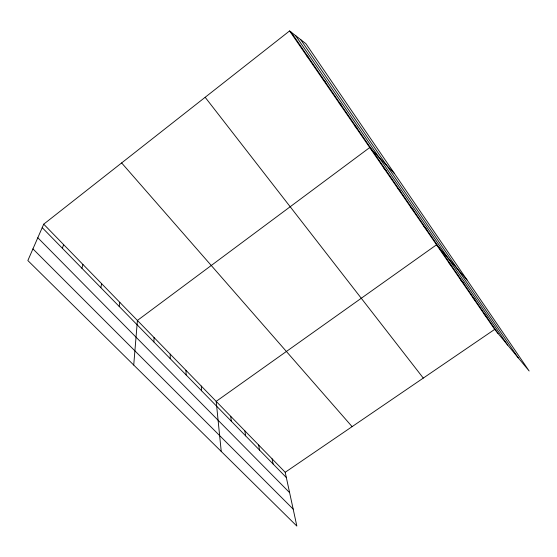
<?xml version="1.0" encoding="UTF-8"?>
<svg xmlns="http://www.w3.org/2000/svg" width="557" height="557" viewBox="0 0 557 557"><rect width="100%" height="100%" fill="white"/><g stroke="black" fill="none" stroke-linecap="round" stroke-linejoin="round"><path stroke-width="0.84" d="M153.885 341.949L154.052 337.528M133.722 365.051L137.419 320.442L369.73 147.549L394.53 173.638M119.226 306.475L119.79 302.326M100.852 287.663L101.625 283.666M81.907 268.272L82.916 264.436M62.37 248.276L63.623 244.614M43.724 224.172L27.85 260.544L296.846 526.073L285.198 472.287L43.724 224.172L289.591 30.927L305.89 43.69L529.15 370.99L494.679 329.389L289.591 30.927M285.198 472.287L494.679 329.389M306.67 55.784L308.404 57.287M323.199 79.832L325.107 81.607M339.199 103.122L341.274 105.155M32.933 248.895L293.177 509.119M37.806 237.735L289.605 492.639M354.705 125.68L356.933 127.957M42.214 227.639L286.333 477.53M383.877 168.137L386.377 170.839M397.614 188.134L400.239 191.023M410.962 207.559L413.698 210.623M423.933 226.434L426.773 229.665M121.635 162.936L352.101 426.648M467.044 279.948L436.542 244.781L216.186 401.367L221.24 451.442M448.803 262.632L451.838 266.162M460.736 279.997L463.856 283.666M472.35 296.902L475.553 300.703M483.664 313.354L486.936 317.281M205.164 97.287L423.285 378.085M295.642 35.669L507.678 345.082M291.137 32.139L498.021 333.42M300.641 39.582L518.247 357.831M272.088 458.815L273.104 463.988M258.643 445.001L259.541 450.105M244.85 430.833L245.623 435.853M230.702 416.295L231.336 421.231M201.272 386.05L201.613 390.805M185.954 370.314L186.135 374.965M170.226 354.148L170.233 358.687"/></g></svg>
